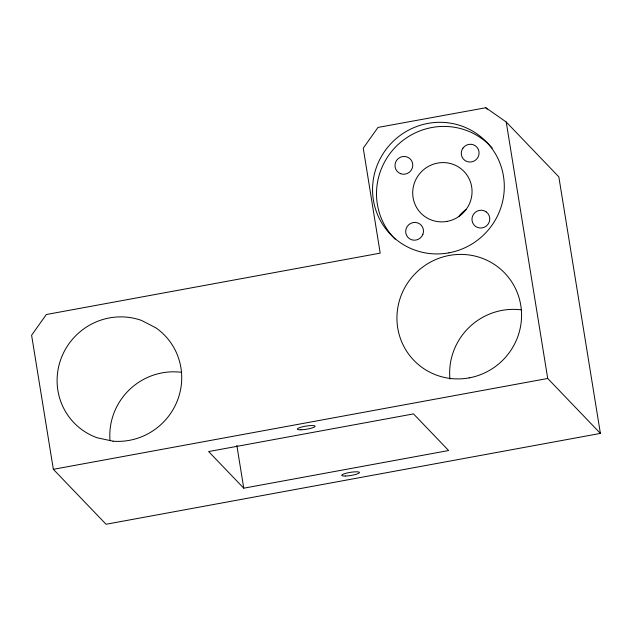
<?xml version="1.0" encoding="UTF-8"?>
<svg xmlns="http://www.w3.org/2000/svg" width="632" height="632" viewBox="0 0 632 632"><rect width="100%" height="100%" fill="white"/><g stroke="black" fill="none" stroke-linecap="round" stroke-linejoin="round"><path stroke-width="0.95" d="M53.357 469.323L547.715 378.473L600.4 433.41L106.058 524.26L53.357 469.323L31.6 335.237L46.341 314.515L380.195 253.14L363.25 148.157L377.999 127.435L485.811 107.74L506.224 122L558.838 176.857L600.4 433.41M243.755 488.188L448.641 450.529L413.51 413.897L208.623 451.556L243.755 488.188L236.834 445.426M485.811 107.74L487.177 109.162M506.224 122L547.715 378.473M458.903 216.349A29.996 29.317 -43.8 0 1 465.989 209.611M395.126 239.157A66.597 65.088 -43.8 0 1 397.876 144.736A66.597 65.088 -43.8 0 1 492.233 148.078M449.945 379.145A62.995 61.573 -43.8 0 1 521.139 309.838M110.008 440.654A62.995 61.573 -43.8 0 1 181.297 372.303M462.964 148.117L461.858 150.187A8.998 8.793 -43.8 0 0 475.801 159.92L477.397 158.198A8.998 8.793 -43.8 0 0 475.39 145.826A8.998 8.793 -43.8 0 0 462.964 148.117M422.903 234.29L421.797 236.36A8.998 8.793 -43.8 0 1 409.37 238.643A8.998 8.793 -43.8 0 1 407.363 226.272L408.959 224.55A8.998 8.793 -43.8 0 1 422.903 234.29M113.057 441.191L97.233 437.802A62.995 61.573 -43.8 0 1 61.17 358.312A62.995 61.573 -43.8 0 1 141.584 320.456L155.899 327.842A62.995 61.573 -43.8 0 1 177.647 399.945A62.995 61.573 -43.8 0 1 113.057 441.191M486.087 211.799L484.041 210.74A8.998 8.793 -43.8 0 0 473.968 224.897L475.659 226.453A8.998 8.793 -43.8 0 0 488.094 224.163A8.998 8.793 -43.8 0 0 486.087 211.799M400.72 173.729L398.673 172.678A8.998 8.793 -43.8 0 1 396.675 160.307A8.998 8.793 -43.8 0 1 409.102 158.024L410.792 159.58A8.998 8.793 -43.8 0 1 400.72 173.729M447.101 221.39A29.996 29.317 -43.8 0 0 465.389 172.994A29.996 29.317 -43.8 0 0 414.647 182.324A29.996 29.317 -43.8 0 0 447.101 221.39M448.918 252.84A66.597 65.088 -43.8 0 0 489.508 145.4A66.597 65.088 -43.8 0 0 376.862 166.113A66.597 65.088 -43.8 0 0 448.918 252.84M469.165 377.881A62.995 61.573 -43.8 0 0 507.575 276.255A62.995 61.573 -43.8 0 0 401.012 295.839A62.995 61.573 -43.8 0 0 469.165 377.881M345.309 476.03A8.998 1.58 -9.2 0 0 359.418 472.712A8.998 1.58 -9.2 0 0 347.039 473.005A8.998 1.58 -9.2 0 0 345.309 476.03M300.95 429.784A8.998 1.58 -9.2 0 0 315.06 426.466A8.998 1.58 -9.2 0 0 302.681 426.758A8.998 1.58 -9.2 0 0 300.95 429.784"/></g></svg>
